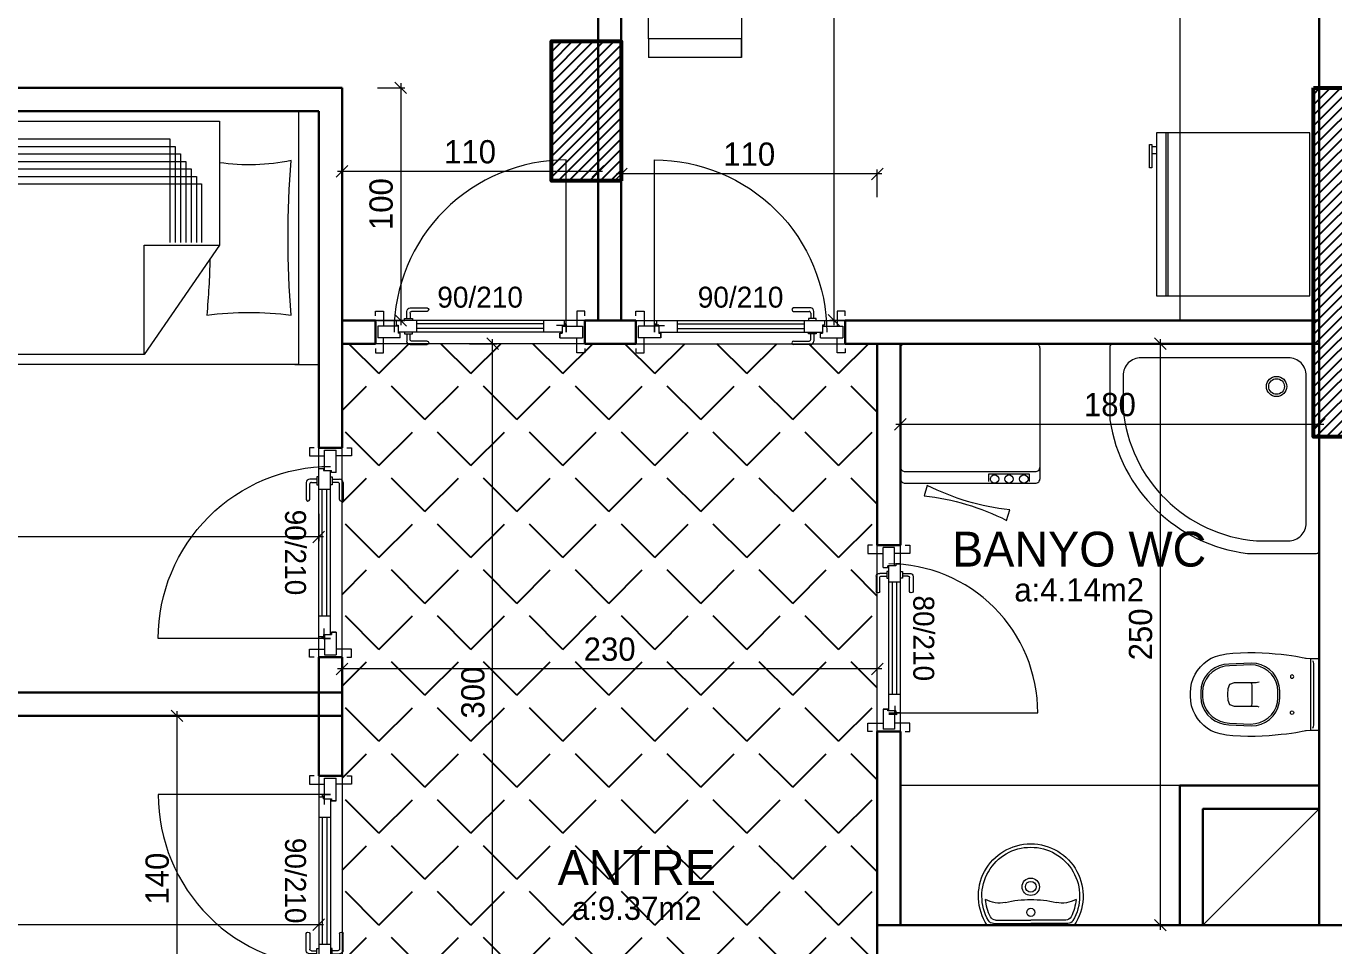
# Model space of a CAD drawing. Header units: centimetres. Extents: x 562865 to 1310255, y -148070 to 32737.
# Drawn here: x 654562 to 655124, y -25218 to -24823 of the extents above; entities that cross this region are included whole.
import ezdxf
from ezdxf.enums import TextEntityAlignment as Align

# ---------------------------------------------------------------- set-up
doc = ezdxf.new("R2010")
doc.units = ezdxf.units.CM
doc.header["$LTSCALE"] = 2.5
doc.layers.get('0').update_dxf_attribs({"color": 86})
for name, color, linetype in [('alan', 7, 'Continuous'), ('kapi-yazi', 7, 'Continuous'), ('mahal', 7, 'Continuous'), ('tarama', 173, 'Continuous'), ('TARAMA KOLON', 252, 'Continuous')]:
    doc.layers.add(name, color=color, linetype=linetype)
for name, color, linetype, lineweight in [('DUVAR', 4, 'Continuous', 30), ('duvar-kesim', 7, 'Continuous', 0), ('iç ölçü', 106, 'Continuous', 18), ('kapi', 9, 'Continuous', 0), ('kolon', 1, 'Continuous', 53), ('TEFRIS', 33, 'Continuous', 0)]:
    doc.layers.add(name, color=color, linetype=linetype, lineweight=lineweight)
doc.styles.add('PINAR', font='comic.ttf')
doc.dimstyles.new('TEMİZ ÖLÇÜ', dxfattribs={"dimtxt": 10, "dimasz": 5, "dimexe": 1.8, "dimexo": 0.625, "dimgap": 3, "dimtad": 1, "dimdec": 0, "dimrnd": 0.5, "dimzin": 1, "dimdsep": 46, "dimtxsty": 'PINAR', "dimblk": 'OBLIQUE', "dimcen": 0.9, "dimdle": 2, "dimclrd": 256, "dimclre": 256, "dimclrt": 7, "dimadec": 0, "dimazin": 0, "dimtfac": 1, "dimtdec": 0, "dimtofl": 0, "dimtmove": 2, "dimatfit": 2, "dimfxl": 10, "dimfxlon": 1, "dimlwd": -1, "dimlwe": -1, "dimarcsym": 0})

# ---------------------------------------------------------------- blocks, each defined once
blk = doc.blocks.new('_Oblique')
at = {"color": 0, "linetype": 'ByBlock', "lineweight": -2}
blk.add_line((-0.5, -0.5), (0.5, 0.5), dxfattribs=at)
blk = doc.blocks.new('*D3074')
at = {"layer": 'Defpoints', "color": 0}
for p in [(655027.34, -24959.39), (655049.03, -24959.39), (655027.34, -25209.39)]:
    blk.add_point(p, dxfattribs=at)
at = {"layer": 'iç ölçü'}
for p, q in [((655039.03, -24959.39), (655050.83, -24959.39)), ((655049.03, -25211.39), (655049.03, -24957.39)), ((655039.03, -25209.39), (655050.83, -25209.39))]:
    blk.add_line(p, q, dxfattribs=at)
at = {"layer": 'iç ölçü', "linetype": 'ByBlock', "xscale": 5, "yscale": 5, "zscale": 5}
for p, rotation in [((655049.03, -24959.39), 90), ((655049.03, -25209.39), 270)]:
    blk.add_blockref('_Oblique', p, dxfattribs=dict(at, rotation=rotation))
at = {"layer": 'iç ölçü', "color": 7, "insert": (655040.56, -25084.39), "char_height": 10, "attachment_point": 5, "rotation": 90, "style": 'PINAR'}
blk.add_mtext('250', dxfattribs=at)
blk = doc.blocks.new('*D3075')
at = {"layer": 'Defpoints', "color": 0}
for p in [(654937.34, -24994.1), (654937.34, -25018.91), (655117.34, -25018.91)]:
    blk.add_point(p, dxfattribs=at)
at = {"layer": 'iç ölçü'}
for p, q in [((654937.34, -25004.1), (654937.34, -24992.3)), ((655117.34, -25004.1), (655117.34, -24992.3)), ((655119.34, -24994.1), (654935.34, -24994.1))]:
    blk.add_line(p, q, dxfattribs=at)
at = {"layer": 'iç ölçü', "linetype": 'ByBlock', "xscale": 5, "yscale": 5, "zscale": 5, "rotation": 180}
blk.add_blockref('_Oblique', (654937.34, -24994.1), dxfattribs=at)
at = {"layer": 'iç ölçü', "linetype": 'ByBlock', "xscale": 5, "yscale": 5, "zscale": 5}
blk.add_blockref('_Oblique', (655117.34, -24994.1), dxfattribs=at)
at = {"layer": 'iç ölçü', "color": 7, "insert": (655027.34, -24985.64), "char_height": 10, "attachment_point": 5, "style": 'PINAR'}
blk.add_mtext('180', dxfattribs=at)
blk = doc.blocks.new('*D3078')
at = {"layer": 'Defpoints', "color": 0}
for p in [(654817.34, -24886.37), (654817.34, -24933.88), (654927.34, -24977.63)]:
    blk.add_point(p, dxfattribs=at)
at = {"layer": 'iç ölçü'}
for p, q in [((654929.34, -24886.37), (654815.34, -24886.37)), ((654817.34, -24896.37), (654817.34, -24884.57)), ((654927.34, -24896.37), (654927.34, -24884.57))]:
    blk.add_line(p, q, dxfattribs=at)
at = {"layer": 'iç ölçü', "linetype": 'ByBlock', "xscale": 5, "yscale": 5, "zscale": 5, "rotation": 180}
blk.add_blockref('_Oblique', (654817.34, -24886.37), dxfattribs=at)
at = {"layer": 'iç ölçü', "linetype": 'ByBlock', "xscale": 5, "yscale": 5, "zscale": 5}
blk.add_blockref('_Oblique', (654927.34, -24886.37), dxfattribs=at)
at = {"layer": 'iç ölçü', "color": 7, "insert": (654872.34, -24877.96), "char_height": 10, "attachment_point": 5, "style": 'PINAR'}
blk.add_mtext('110', dxfattribs=at)
blk = doc.blocks.new('*D3079')
at = {"layer": 'Defpoints', "color": 0}
for p in [(654697.34, -24885.34), (654807.34, -24949.21), (654697.34, -24992.95)]:
    blk.add_point(p, dxfattribs=at)
at = {"layer": 'iç ölçü'}
for p, q in [((654809.34, -24885.34), (654695.34, -24885.34)), ((654697.34, -24895.34), (654697.34, -24883.54)), ((654807.34, -24895.34), (654807.34, -24883.54))]:
    blk.add_line(p, q, dxfattribs=at)
at = {"layer": 'iç ölçü', "linetype": 'ByBlock', "xscale": 5, "yscale": 5, "zscale": 5, "rotation": 180}
blk.add_blockref('_Oblique', (654697.34, -24885.34), dxfattribs=at)
at = {"layer": 'iç ölçü', "linetype": 'ByBlock', "xscale": 5, "yscale": 5, "zscale": 5}
blk.add_blockref('_Oblique', (654807.34, -24885.34), dxfattribs=at)
at = {"layer": 'iç ölçü', "color": 7, "insert": (654752.34, -24876.94), "char_height": 10, "attachment_point": 5, "style": 'PINAR'}
blk.add_mtext('110', dxfattribs=at)
blk = doc.blocks.new('*D3081')
at = {"layer": 'Defpoints', "color": 0}
for p in [(654249.3, -25014.39), (654687.34, -25014.39), (654249.3, -25042.48)]:
    blk.add_point(p, dxfattribs=at)
at = {"layer": 'iç ölçü'}
for p, q in [((654249.3, -25032.48), (654249.3, -25044.28)), ((654687.34, -25032.48), (654687.34, -25044.28)), ((654689.34, -25042.48), (654247.3, -25042.48))]:
    blk.add_line(p, q, dxfattribs=at)
at = {"layer": 'iç ölçü', "linetype": 'ByBlock', "xscale": 5, "yscale": 5, "zscale": 5, "rotation": 180}
blk.add_blockref('_Oblique', (654249.3, -25042.48), dxfattribs=at)
at = {"layer": 'iç ölçü', "linetype": 'ByBlock', "xscale": 5, "yscale": 5, "zscale": 5}
blk.add_blockref('_Oblique', (654687.34, -25042.48), dxfattribs=at)
at = {"layer": 'iç ölçü', "color": 7, "insert": (654468.32, -25034.02), "char_height": 10, "attachment_point": 5, "style": 'PINAR'}
blk.add_mtext('438', dxfattribs=at)
blk = doc.blocks.new('*D3083')
at = {"layer": 'Defpoints', "color": 0}
for p in [(654249.3, -25200.8), (654687.34, -25200.8), (654249.3, -25209.23)]:
    blk.add_point(p, dxfattribs=at)
at = {"layer": 'iç ölçü'}
for p, q in [((654249.3, -25201.43), (654249.3, -25211.03)), ((654687.34, -25201.43), (654687.34, -25211.03)), ((654689.34, -25209.23), (654247.3, -25209.23))]:
    blk.add_line(p, q, dxfattribs=at)
at = {"layer": 'iç ölçü', "linetype": 'ByBlock', "xscale": 5, "yscale": 5, "zscale": 5, "rotation": 180}
blk.add_blockref('_Oblique', (654249.3, -25209.23), dxfattribs=at)
at = {"layer": 'iç ölçü', "linetype": 'ByBlock', "xscale": 5, "yscale": 5, "zscale": 5}
blk.add_blockref('_Oblique', (654687.34, -25209.23), dxfattribs=at)
at = {"layer": 'iç ölçü', "color": 7, "insert": (654468.32, -25200.77), "char_height": 10, "attachment_point": 5, "style": 'PINAR'}
blk.add_mtext('438', dxfattribs=at)
blk = doc.blocks.new('*D3086')
at = {"layer": 'Defpoints', "color": 0}
for p in [(654923.3, -24579.39), (654908.71, -24949.39), (654923.3, -24949.39)]:
    blk.add_point(p, dxfattribs=at)
at = {"layer": 'iç ölçü'}
for p, q in [((654908.71, -24577.39), (654908.71, -24951.39)), ((654918.71, -24579.39), (654906.91, -24579.39)), ((654918.71, -24949.39), (654906.91, -24949.39))]:
    blk.add_line(p, q, dxfattribs=at)
at = {"layer": 'iç ölçü', "linetype": 'ByBlock', "xscale": 5, "yscale": 5, "zscale": 5}
for p, rotation in [((654908.71, -24579.39), 90), ((654908.71, -24949.39), 270)]:
    blk.add_blockref('_Oblique', p, dxfattribs=dict(at, rotation=rotation))
at = {"layer": 'iç ölçü', "color": 7, "insert": (654900.22, -24764.39), "char_height": 10, "attachment_point": 5, "rotation": 90, "style": 'PINAR'}
blk.add_mtext('370', dxfattribs=at)
blk = doc.blocks.new('*D3091')
at = {"layer": 'Defpoints', "color": 0}
for p in [(654622.69, -25119.39), (654622.69, -25259.39), (654626.34, -25259.39)]:
    blk.add_point(p, dxfattribs=at)
at = {"layer": 'iç ölçü'}
for p, q in [((654623.32, -25119.39), (654628.14, -25119.39)), ((654626.34, -25117.39), (654626.34, -25261.39)), ((654623.32, -25259.39), (654628.14, -25259.39))]:
    blk.add_line(p, q, dxfattribs=at)
at = {"layer": 'iç ölçü', "linetype": 'ByBlock', "xscale": 5, "yscale": 5, "zscale": 5}
for p, rotation in [((654626.34, -25119.39), 90), ((654626.34, -25259.39), 270)]:
    blk.add_blockref('_Oblique', p, dxfattribs=dict(at, rotation=rotation))
at = {"layer": 'iç ölçü', "color": 7, "insert": (654617.93, -25189.39), "char_height": 10, "attachment_point": 5, "rotation": 90, "style": 'PINAR'}
blk.add_mtext('140', dxfattribs=at)
blk = doc.blocks.new('*D3092')
at = {"layer": 'Defpoints', "color": 0}
for p in [(654697.34, -24849.39), (654697.34, -24949.39), (654722.58, -24949.39)]:
    blk.add_point(p, dxfattribs=at)
at = {"layer": 'iç ölçü'}
for p, q in [((654712.58, -24849.39), (654724.38, -24849.39)), ((654722.58, -24847.39), (654722.58, -24951.39)), ((654712.58, -24949.39), (654724.38, -24949.39))]:
    blk.add_line(p, q, dxfattribs=at)
at = {"layer": 'iç ölçü', "linetype": 'ByBlock', "xscale": 5, "yscale": 5, "zscale": 5}
for p, rotation in [((654722.58, -24849.39), 90), ((654722.58, -24949.39), 270)]:
    blk.add_blockref('_Oblique', p, dxfattribs=dict(at, rotation=rotation))
at = {"layer": 'iç ölçü', "color": 7, "insert": (654714.17, -24899.39), "char_height": 10, "attachment_point": 5, "rotation": 90, "style": 'PINAR'}
blk.add_mtext('100', dxfattribs=at)
blk = doc.blocks.new('fm-door1')
at = {"linetype": 'Continuous'}
for p, q in [((0, 25), (0, -25)), ((100, 25), (0, 25)), ((79.7, 31.8), (79.7, -0.3)), ((84, 27.6), (127.8, 27.6)), ((90, 50), (910, 50)), ((90, 50), (90, 30)), ((100, 30), (90, 30)), ((100, 30), (100, -5)), ((100, 30), (100, -5)), ((100, 0), (900, 0)), ((190, 50), (190, 0)), ((810, 50), (810, 0)), ((910, 30), (900, 30)), ((900, 30), (900, -5)), ((900, 25), (1000, 25)), ((910, 50), (910, 30)), ((1000, 25), (1000, -25)), ((110, -25), (0, -25)), ((100, -5), (110, -5)), ((110, -5), (100, -5)), ((110, -5), (110, -25)), ((110, -25), (110, -5)), ((890, -25), (890, -5)), ((890, -5), (900, -5)), ((890, -25), (1000, -25))]:
    blk.add_line(p, q, dxfattribs=at)
at = {"color": 8, "linetype": 'Continuous'}
for p, q in [((190, 35), (810, 35)), ((190, 15), (810, 15))]:
    blk.add_line(p, q, dxfattribs=at)
at = {"linetype": 'Continuous'}
for points in [[(857.6, 58.1), (857.6, 88.9, 0.414214), (842.4, 104.1), (758.6, 104.1, 1), (758.6, 88.9), (834.8, 88.9, -0.414214), (842.4, 81.3), (842.4, 58.1)], [(857.6, -8.1), (857.6, -38.9, -0.414214), (842.4, -54.1), (758.6, -54.1, -1), (758.6, -38.9), (834.8, -38.9, 0.414214), (842.4, -31.3), (842.4, -8.1)]]:
    blk.add_lwpolyline(points, format="xyb", dxfattribs=at)
for points in [[(869, 50), (869, 58.1), (831, 58.1), (831, 50)], [(869, 0), (869, -8.1), (831, -8.1), (831, 0)]]:
    blk.add_lwpolyline(points, dxfattribs=at)
blk.add_circle((84, 31.8), 4.26, dxfattribs=at)
blk = doc.blocks.new('Lav-1')
for p, q in [((-18.7083, 0), (18.7083, 0)), ((-15.105, -2.2), (0, -2.2)), ((15.105, -2.2), (0, -2.2))]:
    blk.add_line(p, q)
at = {"color": 8}
for p in [(-15.9925, -0.7), (15.9925, -0.7)]:
    blk.add_line(p, (0, -0.7), dxfattribs=at)
for centre, radius, start, end in [((0, -12.5), 22.5, 146.251011, 270), ((0, -12.5), 22.5, 270, 33.748989), ((0, -12.5), 19.5, 152.688782, 175.764074), ((-15.105, -4.7), 2.5, 90, 152.688782), ((15.105, -4.7), 2.5, 27.311218, 90), ((0, -12.5), 19.5, 4.235926, 27.311218), ((-13.5377, -21.504), 12, 77.387843, 119.499625), ((0, 39), 50, 257.387843, 270), ((0, 39), 50, 270, 282.612157), ((13.5377, -21.504), 12, 60.500375, 102.612157)]:
    blk.add_arc(centre, radius, start, end)
for centre, radius, start, end in [((0, -12.5), 21, 149.821029, 270), ((-15.9925, -3.2), 2.5, 90, 149.821029), ((0, -5.5), 1.75, 90, 270), ((0, -12.5), 21, 270, 30.178971), ((0, -5.5), 1.75, 270, 90), ((15.9925, -3.2), 2.5, 30.178971, 90), ((0, -16.5), 3.75, 90, 270), ((0, -16.5), 2.3, 90, 270), ((0, -16.5), 3.75, 270, 90), ((0, -16.5), 2.3, 270, 90)]:
    blk.add_arc(centre, radius, start, end, dxfattribs=at)
blk = doc.blocks.new('C.Mak')
at = {"color": 8}
for p, q in [((25.69, -56.11), (8.15, -56.11)), ((8.15, -56.11), (8.15, -59.29)), ((25.69, -59.29), (25.69, -56.11))]:
    blk.add_line(p, q, dxfattribs=at)
blk.add_lwpolyline([(-27.67, 0, 0.414214), (-29.72, -2.05), (-29.72, -57.95, 0.414214), (-27.67, -60), (28.23, -60, 0.414214), (30.28, -57.95), (30.28, -2.05, 0.414214), (28.23, 0)], format="xyb", close=True)
blk.add_lwpolyline([(-29.72, -52.95, 0.414214), (-27.67, -55), (28.23, -55, 0.414214), (30.28, -52.95)], format="xyb")
blk.add_lwpolyline([(15.87, -75.96), (17.21, -71.43, -0.091234), (-18.18, -60.91), (-19.53, -65.44, -0.091234)], format="xyb", close=True, dxfattribs=at)
for centre in [(10.72, -58.18), (16.92, -58.18), (23.32, -58.18)]:
    blk.add_circle(centre, 1.82, dxfattribs=at)
blk = doc.blocks.new('Klozet-3')
for p, q in [((15.4, -3.57), (-15.35, -3.57)), ((-14.68, -2.98), (-14.01, -2.7)), ((-14.01, -2.7), (-13.13, -2.55)), ((-13.13, -2.55), (-12.69, -2.51)), ((-12.69, -2.51), (-4.94, -2.51)), ((-4.94, -2.51), (4.84, -2.51)), ((4.84, -2.51), (12.59, -2.51)), ((12.59, -2.51), (13.02, -2.55)), ((13.02, -2.55), (13.91, -2.7)), ((13.91, -2.7), (14.58, -2.98))]:
    blk.add_line(p, q)
at = {"color": 8}
for p, q in [((-4.79, -29.04), (-5.06, -29.5)), ((-5.06, -29.5), (-5.06, -29.74)), ((-3.85, -28.8), (-4.79, -29.04)), ((-0.44, -28.8), (-3.85, -28.8)), ((0.43, -28.8), (-0.44, -28.8)), ((3.83, -28.8), (0.43, -28.8)), ((4.77, -29.04), (3.83, -28.8)), ((5.04, -29.5), (4.77, -29.04)), ((5.04, -29.74), (5.04, -29.5))]:
    blk.add_line(p, q, dxfattribs=at)
blk.add_lwpolyline([(-17.9, -24.49), (-17.74, -21.61), (-17.53, -18.9), (-17.27, -16.37), (-17, -14.05), (-16.71, -11.97), (-16.43, -10.14), (-16.16, -8.6), (-15.93, -7.36), (-15.75, -6.44), (-15.63, -5.87), (-15.58, -5.68), (-15.46, -3.72), (-15.45, -1.23), (-15.46, 0), (15.46, 0), (15.45, -1.23), (15.46, -3.72), (15.58, -5.68), (15.63, -5.87), (15.75, -6.44), (15.93, -7.36), (16.16, -8.6), (16.43, -10.14), (16.71, -11.97), (17, -14.05), (17.27, -16.37), (17.53, -18.9), (17.74, -21.61), (17.9, -24.49), (17.99, -27.52), (18, -30.66), (17.91, -33.9), (17.71, -37.21), (17.43, -39.85), (17.08, -41.83), (16.91, -42.61), (16.36, -44.56), (15.56, -46.4), (14.55, -48.11), (13.33, -49.69), (11.94, -51.1), (10.38, -52.35), (8.67, -53.4), (6.84, -54.25), (4.9, -54.87), (2.88, -55.26), (0.78, -55.39), (-0.78, -55.39), (-2.88, -55.26), (-4.9, -54.87), (-6.84, -54.25), (-8.67, -53.4), (-10.38, -52.35), (-11.94, -51.1), (-13.33, -49.69), (-14.55, -48.11), (-15.56, -46.4), (-16.36, -44.56), (-16.91, -42.61), (-17.08, -41.83), (-17.43, -39.85), (-17.71, -37.21), (-17.91, -33.9), (-18, -30.66), (-17.99, -27.52)], close=True)
for points in [[(-7.32, -11.04), (-7.7, -10.94), (-8.07, -11.04), (-8.34, -11.31), (-8.44, -11.69), (-8.34, -12.07), (-8.07, -12.34), (-7.7, -12.44), (-7.32, -12.34), (-7.05, -12.07), (-6.95, -11.69), (-7.05, -11.31)], [(7.15, -11.31), (7.42, -11.04), (7.8, -10.94), (8.17, -11.04), (8.44, -11.31), (8.55, -11.69), (8.44, -12.07), (8.17, -12.34), (7.8, -12.44), (7.42, -12.34), (7.15, -12.07), (7.05, -11.69)], [(-13.52, -29.22), (-13.07, -38.88), (-12.88, -41.04), (-12.33, -43.08), (-11.45, -44.96), (-10.27, -46.64), (-8.83, -48.09), (-7.16, -49.28), (-5.29, -50.17), (-3.26, -50.73), (-1.09, -50.93), (0.99, -50.93), (3.16, -50.72), (5.19, -50.14), (7.05, -49.21), (8.72, -47.99), (10.16, -46.52), (11.35, -44.83), (12.25, -42.96), (12.82, -40.97), (13.04, -38.88), (13.49, -29.22), (13.3, -27.05), (12.74, -24.99), (11.86, -23.09), (10.68, -21.38), (9.24, -19.89), (7.57, -18.67), (5.7, -17.75), (3.67, -17.18), (1.51, -16.98), (-1.54, -16.98), (-3.7, -17.18), (-5.74, -17.75), (-7.6, -18.67), (-9.27, -19.89), (-10.72, -21.38), (-11.89, -23.09), (-12.78, -24.99), (-13.33, -27.05)], [(-12.73, -29.5), (-12.3, -38.59), (-12.12, -40.64), (-11.59, -42.58), (-10.74, -44.38), (-9.62, -46.01), (-8.24, -47.42), (-6.65, -48.58), (-4.88, -49.46), (-2.95, -50.01), (-0.91, -50.2), (0.66, -50.2), (2.7, -50.01), (4.65, -49.46), (6.45, -48.58), (8.08, -47.42), (9.49, -46.01), (10.65, -44.38), (11.53, -42.58), (12.08, -40.64), (12.27, -38.59), (12.69, -29.5), (12.51, -27.45), (12, -25.5), (11.17, -23.68), (10.06, -22.04), (8.71, -20.61), (7.14, -19.43), (5.38, -18.54), (3.47, -17.98), (1.44, -17.78), (-1.42, -17.78), (-3.46, -17.98), (-5.37, -18.54), (-7.14, -19.43), (-8.71, -20.61), (-10.07, -22.04), (-11.19, -23.68), (-12.02, -25.5), (-12.55, -27.45)]]:
    blk.add_lwpolyline(points, close=True, dxfattribs=at)
blk.add_lwpolyline([(5.47, -25.87), (5.22, -26.6), (5.11, -27.1), (5.09, -27.28), (5.09, -36.43), (4.39, -38.41), (2.57, -39.21), (0.04, -39.36), (-0.06, -39.36), (-2.58, -39.21), (-4.4, -38.41), (-5.1, -36.43), (-5.11, -27.28), (-5.13, -27.1), (-5.23, -26.6), (-5.49, -25.87)], dxfattribs=at)
blk = doc.blocks.new('Dus-1')
for points in [[(90.17, -30.9), (90.17, -1.18, 0.414214), (88.99, 0), (0, 0)], [(0, 0), (0, -88.82, 0.414214), (1.18, -90), (32.74, -90)], [(84.75, -27.05), (84.75, -13.27, 0.414214), (77.1, -5.62), (13.68, -5.62, 0.414214), (6.03, -13.27), (6.03, -76.68, 0.414214), (13.68, -84.33), (28.13, -84.33)]]:
    blk.add_lwpolyline(points, format="xyb")
at = {"color": 8}
for radius in [4.36, 3.36]:
    blk.add_circle((18.4, -18.38), radius, dxfattribs=at)
for centre, radius, start, end in [((22.42, -22.07), 62.53, 275.2351, 355.4339), ((22.48, -22.58), 68.19, 278.6497, 352.9998)]:
    blk.add_arc(centre, radius, start, end)
blk = doc.blocks.new('*D3094')
at = {"layer": 'Defpoints', "color": 0}
for p in [(654697.34, -25099.2), (654697.34, -25111.77), (654927.34, -25149.39)]:
    blk.add_point(p, dxfattribs=at)
at = {"layer": 'iç ölçü'}
for p, q in [((654929.34, -25099.2), (654695.34, -25099.2)), ((654697.34, -25109.2), (654697.34, -25097.4)), ((654927.34, -25109.2), (654927.34, -25097.4))]:
    blk.add_line(p, q, dxfattribs=at)
at = {"layer": 'iç ölçü', "linetype": 'ByBlock', "xscale": 5, "yscale": 5, "zscale": 5, "rotation": 180}
blk.add_blockref('_Oblique', (654697.34, -25099.2), dxfattribs=at)
at = {"layer": 'iç ölçü', "linetype": 'ByBlock', "xscale": 5, "yscale": 5, "zscale": 5}
blk.add_blockref('_Oblique', (654927.34, -25099.2), dxfattribs=at)
at = {"layer": 'iç ölçü', "color": 7, "insert": (654812.34, -25090.79), "char_height": 10, "attachment_point": 5, "style": 'PINAR'}
blk.add_mtext('230', dxfattribs=at)
blk = doc.blocks.new('*D3095')
at = {"layer": 'Defpoints', "color": 0}
for p in [(654697.34, -24959.39), (654762.05, -24959.39), (654751.84, -25259.39)]:
    blk.add_point(p, dxfattribs=at)
at = {"layer": 'iç ölçü'}
for p, q in [((654752.05, -24959.39), (654763.85, -24959.39)), ((654762.05, -25261.39), (654762.05, -24957.39)), ((654752.46, -25259.39), (654763.85, -25259.39))]:
    blk.add_line(p, q, dxfattribs=at)
at = {"layer": 'iç ölçü', "linetype": 'ByBlock', "xscale": 5, "yscale": 5, "zscale": 5}
for p, rotation in [((654762.05, -24959.39), 90), ((654762.05, -25259.39), 270)]:
    blk.add_blockref('_Oblique', p, dxfattribs=dict(at, rotation=rotation))
at = {"layer": 'iç ölçü', "color": 7, "insert": (654753.63, -25109.39), "char_height": 10, "attachment_point": 5, "rotation": 90, "style": 'PINAR'}
blk.add_mtext('300', dxfattribs=at)
blk = doc.blocks.new('Buzdlb2')
for p, q in [((-32, 0), (32, 0)), ((35, -4), (-35, -4)), ((-35, -4), (-35, -70)), ((35, -70), (35, -4)), ((35, -65), (-35, -65)), ((-35, -66), (35, -66)), ((-35, -70), (35, -70))]:
    blk.add_line(p, q)
at = {"color": 8}
for p, q in [((-30, -72), (-20, -72)), ((-30, -73), (-30, -72)), ((-20, -73), (-30, -73)), ((-29, -70), (-29, -72)), ((-26, -70), (-26, -72)), ((-20, -72), (-20, -73))]:
    blk.add_line(p, q, dxfattribs=at)
blk = doc.blocks.new('G$C0735DA1E')
at = {"color": 42}
for p, q in [((0, 108.9), (0, 0)), ((8.51, 108.9), (0, 108.9)), ((8.51, 0), (8.51, 108.9)), ((217.8, 104.59), (42.74, 104.59)), ((42.74, 104.59), (42.74, 51.22)), ((42.74, 51.22), (75.09, 4.31)), ((75.09, 51.22), (42.74, 51.22)), ((75.09, 4.31), (75.09, 51.22)), ((10.29, 0), (0, 0)), ((75.09, 4.31), (217.8, 4.31))]:
    blk.add_line(p, q, dxfattribs=at)
for p, q in [((213.49, 108.9), (8.51, 108.9)), ((217.8, 4.31), (217.8, 104.59)), ((8.51, 0), (213.49, 0))]:
    blk.add_line(p, q)
at = {"color": 8}
for p, q in [((64.05, 96.98), (64.05, 52.43)), ((212.41, 96.98), (64.05, 96.98)), ((59.48, 90.51), (59.48, 52.43)), ((212.41, 90.51), (59.48, 90.51)), ((61.77, 93.74), (61.77, 52.43)), ((212.41, 93.74), (61.77, 93.74)), ((212.41, 87.27), (57.2, 87.27)), ((57.2, 87.27), (57.2, 52.43)), ((212.41, 80.8), (52.63, 80.8)), ((52.63, 80.8), (52.63, 52.43)), ((212.41, 84.04), (54.92, 84.04)), ((54.92, 84.04), (54.92, 52.43)), ((212.41, 77.57), (50.35, 77.57)), ((50.35, 77.57), (50.35, 52.43))]:
    blk.add_line(p, q, dxfattribs=at)
for centre, start, end in [((213.49, 104.59), 360, 90), ((213.49, 4.31), 270, 0)]:
    blk.add_arc(centre, 4.31, start, end)
for centre, radius, start, end in [((-392.71, 54.41), 405.93, 355.2981, 4.7019), ((30.01, 173.57), 87.79, 258.068, 278.3406), ((417.07, 54.41), 370.41, 181.3977, 185.154), ((30.01, -112.77), 135.13, 82.2808, 97.7192)]:
    blk.add_arc(centre, radius, start, end, dxfattribs=at)
blk = doc.blocks.new('Table-5')
for p, q in [((-47.22, 62.15), (-47.22, 96.77)), ((7.78, 62.15), (7.78, 96.77)), ((-7.22, 88.77), (-7.22, 62.15)), ((47.78, 88.77), (47.78, 62.15)), ((-55, 57.44), (55, 57.44)), ((-55, 51.67), (-88.49, 51.67)), ((55, 51.67), (88.49, 51.67)), ((-54.03, 50.29), (-7.6, 50.29)), ((-7.6, 50.29), (26.83, 41.72)), ((26.83, 41.72), (55, 41.72)), ((-54.03, 36), (55, 36)), ((-54.03, 30.28), (54.05, 30.28)), ((-5.19, 17.89), (11.22, 24.56)), ((11.22, 24.56), (55, 24.56)), ((-54.03, 17.89), (-5.19, 17.89)), ((-80.49, 11.67), (-55, 11.67)), ((-55, 11.54), (55, 11.54)), ((80.49, 11.67), (55, 11.67)), ((-54.03, 4.39), (54.05, 4.39))]:
    blk.add_line(p, q)
at = {"color": 33}
for p, q in [((-47.22, 96.77), (-7.22, 96.77)), ((-47.22, 96.77), (-47.22, 88.77)), ((-7.22, 88.77), (-7.22, 96.77)), ((7.78, 96.77), (47.78, 96.77)), ((7.78, 96.77), (7.78, 88.77)), ((47.78, 88.77), (47.78, 96.77)), ((-47.22, 88.77), (-7.22, 88.77)), ((7.78, 88.77), (47.78, 88.77)), ((-55, 62.15), (55, 62.15)), ((-55, 0), (-55, 62.15)), ((55, 62.15), (55, 0)), ((-88.49, 51.67), (-80.49, 51.67)), ((-88.49, 51.67), (-88.49, 11.67)), ((-80.49, 51.67), (-80.49, 11.67)), ((80.49, 51.67), (80.49, 11.67)), ((88.49, 51.67), (80.49, 51.67)), ((88.49, 51.67), (88.49, 11.67)), ((-80.49, 11.67), (-88.49, 11.67)), ((80.49, 11.67), (88.49, 11.67)), ((55, 0), (-55, 0))]:
    blk.add_line(p, q, dxfattribs=at)
blk = doc.blocks.new('SB')
at = {"layer": 'TARAMA KOLON'}
h = blk.add_hatch(dxfattribs=at)
h.set_pattern_fill('ANSI31', color=256, angle=7e-15)
h.paths.add_polyline_path([(655327.34, -25829.39), (655302.34, -25829.39), (655302.34, -25959.39), (655327.34, -25959.39)])
h.paths.add_polyline_path([(655437.34, -24424.14), (655477.34, -24424.14), (655477.34, -24494.14), (655437.34, -24494.14)])
h.paths.add_polyline_path([(655327.34, -25359.39), (655297.34, -25359.39), (655297.34, -25469.39), (655327.34, -25469.39)])
h.paths.add_polyline_path([(655327.34, -26079.39), (655327.34, -26109.39), (655257.34, -26109.39), (655257.34, -26079.39)])
h.paths.add_polyline_path([(654229.3, -24849.39), (654229.3, -24889.39), (654299.3, -24889.39), (654299.3, -24849.39)])
h.paths.add_polyline_path([(654269.3, -25899.39), (654229.3, -25899.39), (654229.3, -25829.39), (654269.3, -25829.39)])
h.paths.add_polyline_path([(654229.3, -25444.39), (654229.3, -25469.39), (654379.3, -25469.39), (654379.3, -25444.39)])
h.paths.add_polyline_path([(655112.34, -26369.39), (655142.34, -26369.39), (655142.34, -26429.39), (655112.34, -26429.39)])
h.paths.add_polyline_path([(654997.34, -26079.39), (654997.34, -26109.39), (654927.34, -26109.39), (654927.34, -26079.39)])
h.paths.add_polyline_path([(655437.34, -24889.39), (655467.34, -24889.39), (655467.34, -24829.39), (655437.34, -24829.39)])
h.paths.add_polyline_path([(655112.34, -26834.64), (655142.34, -26834.64), (655142.34, -26894.64), (655112.34, -26894.64)])
h.paths.add_polyline_path([(654787.34, -26369.39), (654817.34, -26369.39), (654817.34, -26429.39), (654787.34, -26429.39)])
h.paths.add_polyline_path([(655437.34, -26824.64), (655477.34, -26824.64), (655477.34, -26894.64), (655437.34, -26894.64)])
h.paths.add_polyline_path([(654299.3, -26369.39), (654299.3, -26409.39), (654229.3, -26409.39), (654229.3, -26369.39)])
h.paths.add_polyline_path([(654777.34, -26824.64), (654817.34, -26824.64), (654817.34, -26894.64), (654777.34, -26894.64)])
h.paths.add_polyline_path([(655437.34, -26369.39), (655467.34, -26369.39), (655467.34, -26429.39), (655437.34, -26429.39)])
h.paths.add_polyline_path([(655985.38, -25829.39), (656025.38, -25829.39), (656025.38, -25899.39), (655985.38, -25899.39)])
h.paths.add_polyline_path([(654927.34, -25959.39), (654927.34, -25359.39), (655177.34, -25359.39), (655177.34, -25389.39), (654952.35, -25389.39), (654952.35, -25729.39), (655177.34, -25729.39), (655177.34, -25754.39), (654952.34, -25754.39), (654952.34, -25934.39), (655177.34, -25934.39), (655177.34, -25959.39)])
h.paths.add_polyline_path([(654777.34, -24424.14), (654817.34, -24424.14), (654817.34, -24494.14), (654777.34, -24494.14)])
h.paths.add_polyline_path([(655985.38, -26824.64), (656025.38, -26824.64), (656025.38, -26894.64), (655985.38, -26894.64)])
h.paths.add_polyline_path([(654229.3, -24424.14), (654269.3, -24424.14), (654269.3, -24494.14), (654229.3, -24494.14)])
h.paths.add_polyline_path([(655107.34, -24424.14), (655147.34, -24424.14), (655147.34, -24494.14), (655107.34, -24494.14)])
h.paths.add_polyline_path([(655985.38, -24424.14), (656025.38, -24424.14), (656025.38, -24494.14), (655985.38, -24494.14)])
h.paths.add_polyline_path([(656025.38, -24849.39), (656025.38, -24889.39), (655955.38, -24889.39), (655955.38, -24849.39)])
h.paths.add_polyline_path([(654817.34, -24889.39), (654787.34, -24889.39), (654787.34, -24829.39), (654817.34, -24829.39)])
h.paths.add_polyline_path([(655114.84, -24849.39), (655139.84, -24849.39), (655139.84, -24999.39), (655114.84, -24999.39)])
h.paths.add_polyline_path([(656025.38, -26369.39), (656025.38, -26409.39), (655955.38, -26409.39), (655955.38, -26369.39)])
h.paths.add_polyline_path([(654229.3, -26824.64), (654269.3, -26824.64), (654269.3, -26894.64), (654229.3, -26894.64)])
h.paths.add_polyline_path([(656025.38, -25444.39), (656025.38, -25469.39), (655875.38, -25469.39), (655875.38, -25444.39)])
at = {"layer": 'kolon'}
for points in [[(654817.34, -24889.39), (654787.34, -24889.39), (654787.34, -24829.39), (654817.34, -24829.39)], [(655114.84, -24849.39), (655139.84, -24849.39), (655139.84, -24999.39), (655114.84, -24999.39)]]:
    blk.add_lwpolyline(points, close=True, dxfattribs=at)

msp = doc.modelspace()

# ---------------------------------------------------------------- hatches: boundary and pattern name
at = {"layer": 'tarama'}
h = msp.add_hatch(dxfattribs=at)
h.set_pattern_fill('ANGLE', color=256, scale=4, angle=135)
h.set_pattern_definition([(45, (-2706.222, -4e-10), (-19.7565635, 19.7565635), [20.32, -7.62]), (135, (-2706.222, -4e-10), (-19.7565635, -19.7565635), [20.32, -7.62])])
h.paths.add_polyline_path([(654697.34, -25259.39), (654787.34, -25259.39), (654797.34, -25259.39), (654797.34, -25389.39), (654927.34, -25389.39), (654927.34, -24959.39), (654697.34, -24959.39)])

# ---------------------------------------------------------------- linework, layer by layer
at = {"layer": 'DUVAR'}
for p, q in [((654807.34, -24424.14), (654807.34, -24949.39)), ((654817.34, -24424.14), (654817.34, -24949.39)), ((655117.34, -24424.14), (655117.34, -25209.39)), ((654249.3, -24849.39), (654697.34, -24849.39)), ((654697.34, -24849.39), (654697.34, -25004.16)), ((654249.3, -24859.39), (654687.34, -24859.39)), ((654687.34, -24859.39), (654687.34, -25004.16)), ((654697.34, -24949.39), (654711.68, -24949.39)), ((654711.68, -24959.39), (654711.68, -24949.39)), ((654801.68, -24949.39), (654823.62, -24949.39)), ((654801.68, -24959.39), (654801.68, -24949.39)), ((654823.62, -24959.39), (654823.62, -24949.39)), ((654913.62, -24949.39), (655117.34, -24949.39)), ((654913.62, -24959.39), (654913.62, -24949.39)), ((654697.34, -24959.39), (654711.68, -24959.39)), ((654801.68, -24959.39), (654823.62, -24959.39)), ((654913.62, -24959.39), (655117.34, -24959.39)), ((654927.34, -25046.06), (654927.34, -24959.39)), ((654937.34, -25046.06), (654937.34, -24959.39)), ((654697.34, -25004.16), (654687.34, -25004.16)), ((654927.34, -25046.06), (654937.34, -25046.06)), ((654687.34, -25094.16), (654687.34, -25145.25)), ((654697.34, -25094.16), (654687.34, -25094.16)), ((654697.34, -25094.16), (654697.34, -25145.25)), ((654249.3, -25109.39), (654697.34, -25109.39)), ((654249.3, -25119.39), (654697.34, -25119.39)), ((654927.34, -25209.39), (654927.34, -25126.06)), ((654927.34, -25126.06), (654937.34, -25126.06)), ((654937.34, -25209.39), (654937.34, -25126.06)), ((654697.34, -25145.25), (654687.34, -25145.25)), ((654927.34, -25209.39), (655327.34, -25209.39)), ((654927.34, -25248.18), (654927.34, -25209.39))]:
    msp.add_line(p, q, dxfattribs=at)
msp.add_lwpolyline([(655057.34, -25209.39), (655057.34, -25149.39), (655117.34, -25149.39)], dxfattribs=at)
msp.add_lwpolyline([(655117.34, -25209.39), (655067.34, -25209.39), (655067.34, -25159.39), (655117.34, -25159.39)], close=True, dxfattribs=at)
at = {"layer": 'duvar-kesim'}
for p, q in [((654801.68, -24949.39), (654711.68, -24949.39)), ((654823.62, -24949.39), (654913.62, -24949.39)), ((654801.68, -24959.39), (654711.68, -24959.39)), ((654823.62, -24959.39), (654913.62, -24959.39)), ((654687.34, -25094.16), (654687.34, -25004.16)), ((654697.34, -25094.16), (654697.34, -25004.16)), ((654927.34, -25126.06), (654927.34, -25046.06)), ((654937.34, -25126.06), (654937.34, -25046.06)), ((654687.34, -25145.25), (654687.34, -25235.25)), ((654697.34, -25145.25), (654697.34, -25235.25))]:
    msp.add_line(p, q, dxfattribs=at)
at = {"layer": 'iç ölçü'}
msp.add_line((655117.34, -25159.39), (655067.34, -25209.39), dxfattribs=at)
at = {"layer": 'kapi'}
for points in [[(654793.68, -24954.39), (654793.68, -24880.39, 0.414214), (654719.68, -24954.39, 0.414214)], [(654831.62, -24954.39), (654831.62, -24880.39, -0.414214), (654905.62, -24954.39, -0.414214)], [(654692.34, -25086.16), (654618.34, -25086.16, -0.414214), (654692.34, -25012.16, -0.414214)], [(654932.34, -25118.06), (654996.34, -25118.06, 0.414214), (654932.34, -25054.06, 0.414214)], [(654692.34, -25153.25), (654618.34, -25153.25, 0.414214), (654692.34, -25227.25, 0.414214)]]:
    msp.add_lwpolyline(points, format="xyb", dxfattribs=at)
for points in [[(654711.68, -24947.39), (654711.68, -24945.39), (654715.18, -24945.39), (654715.18, -24951.89)], [(654801.68, -24947.39), (654801.68, -24945.39), (654798.18, -24945.39), (654798.18, -24951.89)], [(654823.62, -24947.39), (654823.62, -24945.39), (654827.12, -24945.39), (654827.12, -24951.89)], [(654913.62, -24947.39), (654913.62, -24945.39), (654910.12, -24945.39), (654910.12, -24951.89)], [(654711.68, -24961.39), (654711.68, -24963.39), (654715.18, -24963.39), (654715.18, -24956.89)], [(654801.68, -24961.39), (654801.68, -24963.39), (654798.18, -24963.39), (654798.18, -24956.89)], [(654823.62, -24961.39), (654823.62, -24963.39), (654827.12, -24963.39), (654827.12, -24956.89)], [(654913.62, -24961.39), (654913.62, -24963.39), (654910.12, -24963.39), (654910.12, -24956.89)], [(654685.34, -25004.16), (654683.34, -25004.16), (654683.34, -25007.66), (654689.84, -25007.66)], [(654699.34, -25004.16), (654701.34, -25004.16), (654701.34, -25007.66), (654694.84, -25007.66)], [(654925.34, -25046.06), (654923.34, -25046.06), (654923.34, -25049.56), (654929.84, -25049.56)], [(654939.34, -25046.06), (654941.34, -25046.06), (654941.34, -25049.56), (654934.84, -25049.56)], [(654685.34, -25094.16), (654683.34, -25094.16), (654683.34, -25090.66), (654689.84, -25090.66)], [(654699.34, -25094.16), (654701.34, -25094.16), (654701.34, -25090.66), (654694.84, -25090.66)], [(654925.34, -25126.06), (654923.34, -25126.06), (654923.34, -25122.56), (654929.84, -25122.56)], [(654939.34, -25126.06), (654941.34, -25126.06), (654941.34, -25122.56), (654934.84, -25122.56)], [(654685.34, -25145.25), (654683.34, -25145.25), (654683.34, -25148.75), (654689.84, -25148.75)], [(654699.34, -25145.25), (654701.34, -25145.25), (654701.34, -25148.75), (654694.84, -25148.75)]]:
    msp.add_lwpolyline(points, dxfattribs=at)
at = {"layer": 'TEFRIS'}
msp.add_line((655057.34, -25149.39), (654937.34, -25149.39), dxfattribs=at)
msp.add_lwpolyline([(655117.34, -24579.39), (655057.34, -24579.39), (655057.34, -24949.39), (655117.34, -24949.39)], close=True, dxfattribs=at)

# ---------------------------------------------------------------- block references
at = {"layer": 'kapi', "xscale": -0.08800000000000001, "yscale": 0.1, "zscale": 0.08800000000000001}
msp.add_blockref('fm-door1', (654800.68, -24954.39), dxfattribs=at)
at = {"layer": 'kapi'}
for p, xscale, yscale, zscale, rotation in [((654824.62, -24954.39), -0.08800000000000002, -0.1, 0.08800000000000001, 180), ((654692.34, -25093.16), -0.08800000000000001, -0.1, 0.08800000000000001, 270), ((654932.34, -25125.06), -0.078, 0.1, 0.07800000000000001, 270), ((654692.34, -25146.25), -0.08800000000000001, 0.1, 0.08800000000000001, 89.99999999999997)]:
    msp.add_blockref('fm-door1', p, dxfattribs=dict(at, xscale=xscale, yscale=yscale, zscale=zscale, rotation=rotation))
at = {"layer": 'TARAMA KOLON'}
msp.add_blockref('SB', (0, 0), dxfattribs=at)
at = {"layer": 'TEFRIS', "xscale": -1}
for name, p, rotation in [('Table-5', (654817.34, -24747.83), 270), ('Lav-1', (654993.33, -25209.39), 180)]:
    msp.add_blockref(name, p, dxfattribs=dict(at, rotation=rotation))
msp.add_blockref('G$C0735DA1E', (654687.34, -24968.29), dxfattribs=at)
at = {"layer": 'TEFRIS', "rotation": 270}
for name, p in [('Buzdlb2', (655117.34, -24903.79)), ('Dus-1', (655117.34, -24959.39)), ('Klozet-3', (655117.34, -25110.22))]:
    msp.add_blockref(name, p, dxfattribs=at)
at = {"layer": 'TEFRIS'}
msp.add_blockref('C.Mak', (654967.06, -24959.39), dxfattribs=at)

# ---------------------------------------------------------------- texts
at = {"layer": 'alan', "style": 'PINAR'}
for s, p in [('a:4.14m2', (655014.15, -25070.23)), ('a:9.37m2', (654824, -25207.12))]:
    msp.add_text(s, height=10, dxfattribs=at).set_placement(p, align=Align.CENTER)
at = {"layer": 'kapi-yazi', "style": 'PINAR'}
msp.add_text('90/210', height=9, dxfattribs=at).set_placement((654756.68, -24939.39), align=Align.MIDDLE_CENTER)
for s, rotation, p in [('90/210', 360, (654868.62, -24939.39)), ('90/210', 270, (654677.34, -25049.16)), ('80/210', 270, (654947.34, -25086.06)), ('90/210', 270, (654677.34, -25190.25))]:
    msp.add_text(s, height=9, rotation=rotation, dxfattribs=at).set_placement(p, align=Align.MIDDLE_CENTER)
at = {"layer": 'mahal', "style": 'PINAR'}
for s, p in [('BANYO WC', (655014.15, -25055.23)), ('ANTRE', (654824, -25192.12))]:
    msp.add_text(s, height=15, dxfattribs=at).set_placement(p, align=Align.CENTER)

# ---------------------------------------------------------------- dimensions: what is measured, and where the dimension line sits
at = {"layer": 'iç ölçü'}
for base, p1, p2, angle, picture, middle in [((654908.71, -24949.39), (654923.3, -24579.39), (654923.3, -24949.39), 90, '*D3086', (654900.22, -24764.39)), ((654722.58, -24949.39), (654697.34, -24849.39), (654697.34, -24949.39), 90, '*D3092', (654714.17, -24899.39)), ((654697.34, -24885.34), (654807.34, -24949.21), (654697.34, -24992.95), 180, '*D3079', (654752.34, -24876.94)), ((654817.34, -24886.37), (654927.34, -24977.63), (654817.34, -24933.88), 180, '*D3078', (654872.34, -24877.96)), ((654762.05, -24959.39), (654751.84, -25259.39), (654697.34, -24959.39), 90, '*D3095', (654753.63, -25109.39)), ((655049.03, -24959.39), (655027.34, -25209.39), (655027.34, -24959.39), 90, '*D3074', (655040.56, -25084.39)), ((654937.34, -24994.1), (655117.34, -25018.91), (654937.34, -25018.91), 180, '*D3075', (655027.34, -24985.64)), ((654249.3, -25042.48), (654687.34, -25014.39), (654249.3, -25014.39), 180, '*D3081', (654468.32, -25034.02)), ((654697.34, -25099.2), (654927.34, -25149.39), (654697.34, -25111.77), 180, '*D3094', (654812.34, -25090.79)), ((654626.34, -25259.39), (654622.69, -25119.39), (654622.69, -25259.39), 90, '*D3091', (654617.93, -25189.39)), ((654249.3, -25209.23), (654687.34, -25200.8), (654249.3, -25200.8), 180, '*D3083', (654468.32, -25200.77))]:
    dim = msp.add_linear_dim(base=base, p1=p1, p2=p2, angle=angle, dimstyle='TEMİZ ÖLÇÜ', dxfattribs=at)
    dim.commit()
    dim.dimension.update_dxf_attribs({"geometry": picture, "text_midpoint": middle})

doc.saveas('drawing.dxf')
